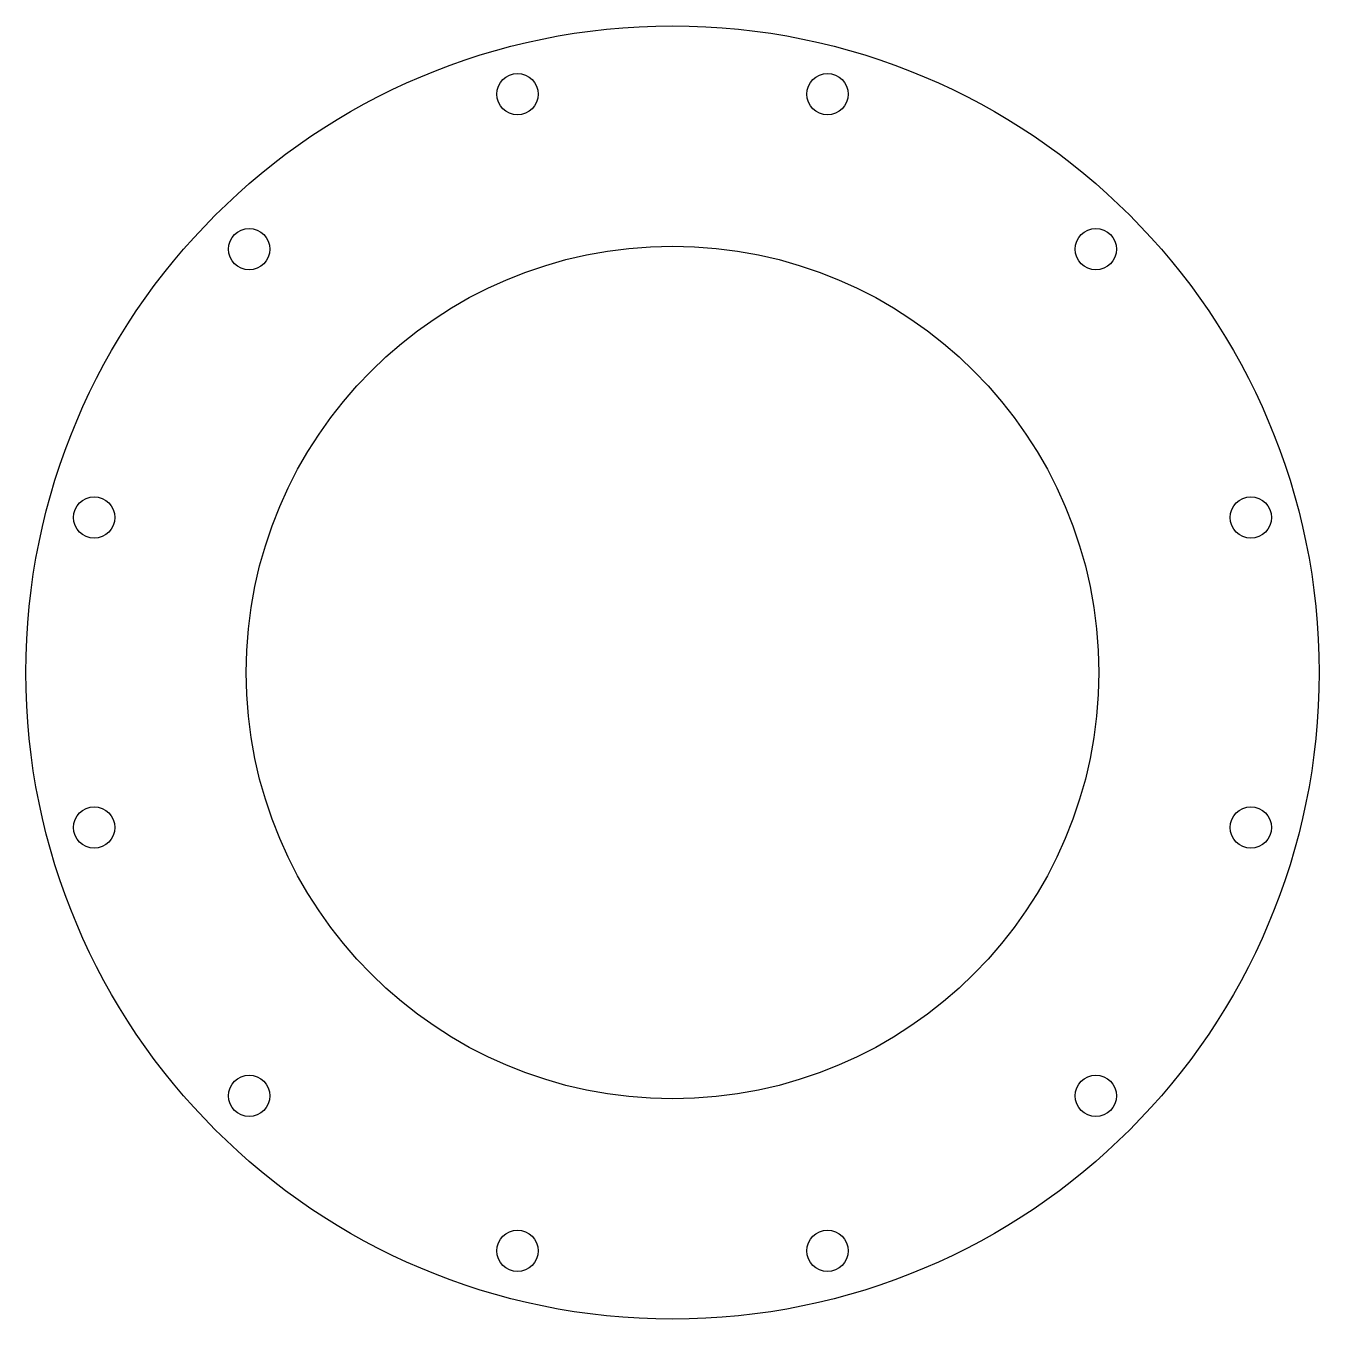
# Model space of a CAD drawing. Header units: millimetres. Extents: x -68 to 68, y -68 to 68.
import ezdxf

# ---------------------------------------------------------------- set-up
doc = ezdxf.new("R2010")
doc.units = ezdxf.units.MM

msp = doc.modelspace()

# ---------------------------------------------------------------- linework, layer by layer
for centre, radius in [((0, 0), 67.5), ((-16.18, 60.37), 2.15), ((16.18, 60.37), 2.15), ((-44.19, 44.19), 2.15), ((44.19, 44.19), 2.15), ((0, 0), 44.5), ((-60.37, 16.18), 2.15), ((60.37, 16.18), 2.15), ((-60.37, -16.18), 2.15), ((60.37, -16.18), 2.15), ((-44.19, -44.19), 2.15), ((44.19, -44.19), 2.15), ((-16.18, -60.37), 2.15), ((16.18, -60.37), 2.15)]:
    msp.add_circle(centre, radius)

doc.saveas('drawing.dxf')
